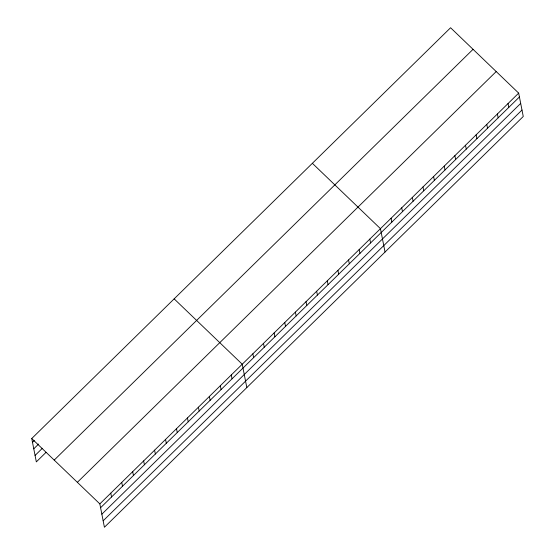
<?xml version="1.0" encoding="UTF-8"?>
<svg xmlns="http://www.w3.org/2000/svg" width="555" height="555" viewBox="0 0 555 555"><rect width="100%" height="100%" fill="white"/><g stroke="black" fill="none" stroke-linecap="round" stroke-linejoin="round"><path stroke-width="0.83" d="M31.746 438.526L450.584 27.75L518.668 93.115L523.254 116.474L104.416 527.25L99.831 503.891L31.746 438.526L36.332 461.885L46.065 452.332M32.502 442.37L34.327 440.58M33.765 448.815L38.635 444.035M35.069 455.447L42.367 448.28M54.217 460.095L473.054 49.319M77.36 482.316L496.205 71.546M99.831 503.891L518.668 93.115M100.587 507.735L519.424 96.965M101.849 514.18L520.687 103.403M103.154 520.812L521.991 110.036M312.368 163.309L380.452 228.674L385.038 252.032M174.152 298.861L242.237 364.226L246.822 387.584M508.04 103.542L508.796 107.392M497.405 113.969L498.161 117.82M486.777 124.396L487.526 128.247M476.141 134.823L476.898 138.674M465.506 145.25L466.262 149.101M454.878 155.678L455.634 159.528M444.243 166.105L444.999 169.955M433.615 176.532L434.371 180.382M422.979 186.959L423.736 190.809M412.351 197.386L413.107 201.236M401.716 207.813L402.472 211.663M391.088 218.24L391.837 222.09M369.824 239.101L370.573 242.944M359.189 249.528L359.945 253.371M348.554 259.955L349.31 263.798M337.926 270.382L338.682 274.225M327.29 280.809L328.047 284.653M316.662 291.236L317.418 295.087M306.027 301.663L306.783 305.514M295.399 312.09L296.155 315.941M284.764 322.517L285.52 326.368M274.135 332.945L274.885 336.795M263.5 343.372L264.256 347.222M252.865 353.799L253.621 357.649M231.282 374.972L232.039 378.815M220.328 385.711L221.084 389.561M209.374 396.457L210.13 400.308M198.419 407.197L199.176 411.047M187.465 417.943L188.221 421.793M176.511 428.689L177.267 432.532M165.556 439.428L166.313 443.279M154.602 450.174L155.358 454.018M143.648 460.914L144.404 464.764M132.694 471.66L133.45 475.51M121.739 482.399L122.495 486.249M110.785 493.145L111.541 496.996"/></g></svg>
